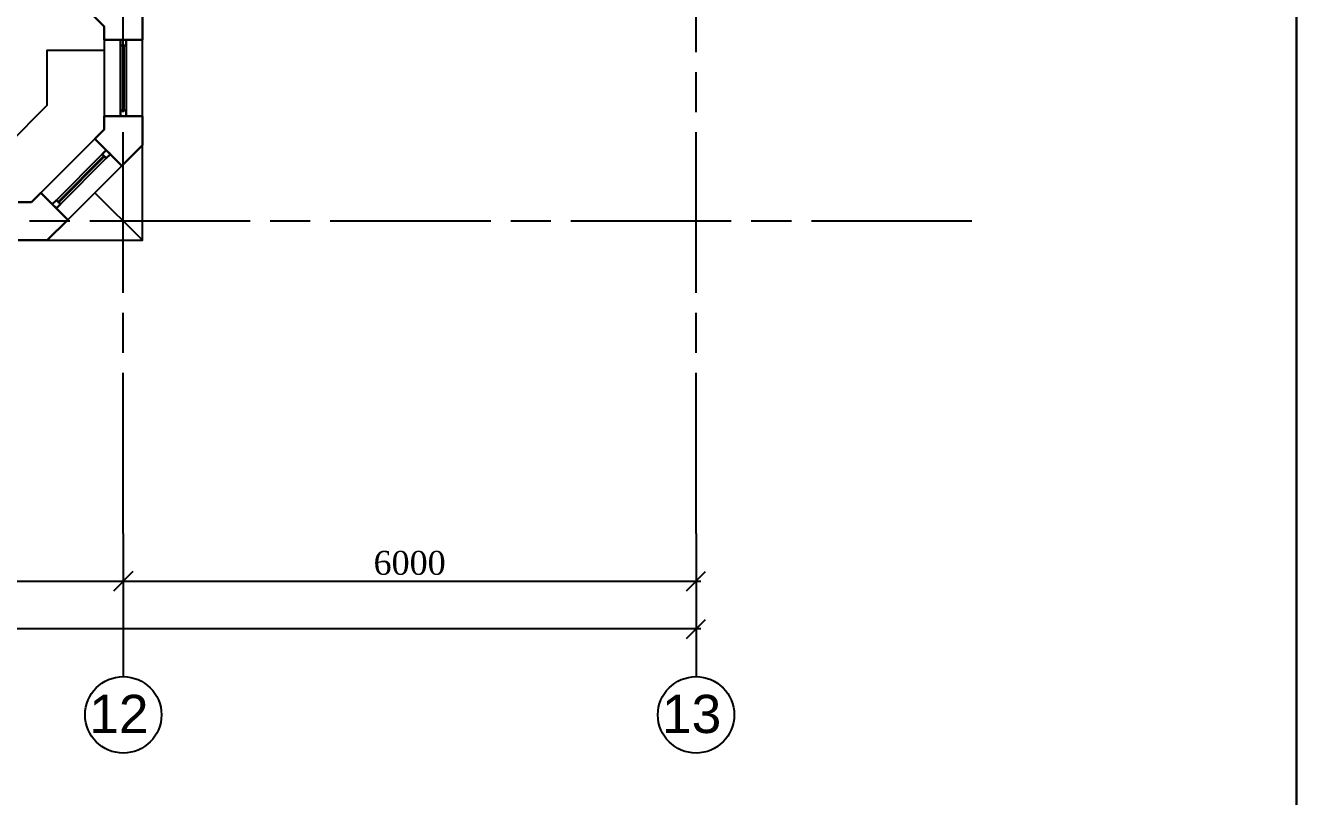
# Model space of a CAD drawing. Header units: inches. Extents: x 2870606 to 3671143, y -733551 to -473558.
# Drawn here: x 3505327 to 3518643, y -527448 to -519373 of the extents above; entities that cross this region are included whole.
import ezdxf

# ---------------------------------------------------------------- set-up
doc = ezdxf.new("R2010")
doc.units = ezdxf.units.IN
doc.header["$MEASUREMENT"] = 0
doc.linetypes.add('ACAD_ISO08W100', pattern=[36, 24, -3, 6, -3])
doc.layers.add('A_Windows', color=160, linetype='Continuous')
doc.styles.add('J~stule', font='dutch.ttf')
doc.styles.add('стиль3', font='arial.ttf', dxfattribs={"height": 250})
doc.dimstyles.new('J~style', dxfattribs={"dimscale": 100, "dimtxt": 2.5, "dimasz": 2, "dimexe": 0.55, "dimexo": 0.725, "dimtad": 1, "dimdec": 0, "dimdsep": 46, "dimtxsty": 'J~stule', "dimblk": 'OBLIQUE', "dimcen": 2, "dimdle": 0.5, "dimadec": 0, "dimazin": 0, "dimtfac": 1, "dimtdec": 0, "dimtmove": 0, "dimatfit": 3, "dimfxl": 1, "dimarcsym": 0})

# ---------------------------------------------------------------- blocks, each defined once
blk = doc.blocks.new('*U82')
at = {"color": 7, "lineweight": 30}
for points in [[(0, 60), (60, 60), (60, 0), (0, 0)], [(800, 60), (740, 60), (740, 0), (800, 0)]]:
    blk.add_lwpolyline(points, close=True, dxfattribs=at)
at = {"color": 4, "lineweight": 25}
for points in [[(60, 60), (740, 60), (740, 0), (60, 0)], [(60, 35), (740, 35), (740, 25), (60, 25)]]:
    blk.add_lwpolyline(points, close=True, dxfattribs=at)
blk = doc.blocks.new('_Oblique')
at = {"color": 0, "linetype": 'ByBlock', "lineweight": -2}
blk.add_line((-0.5, -0.5), (0.5, 0.5), dxfattribs=at)
blk = doc.blocks.new('*D913')
at = {"color": 0, "lineweight": -2, "transparency": 16777216}
for p, q in [((3503352, -524765), (3503352, -525247)), ((3506352, -524765), (3506352, -525247)), ((3503302, -525192), (3506402, -525192))]:
    blk.add_line(p, q, dxfattribs=at)
at = {"layer": 'Defpoints', "color": 0, "lineweight": 35, "transparency": 16777216}
for p in [(3503352, -524692), (3506352, -524692), (3506352, -525192)]:
    blk.add_point(p, dxfattribs=at)
at = {"color": 0, "lineweight": -2, "transparency": 16777216, "xscale": 200, "yscale": 200, "zscale": 200, "rotation": 180}
blk.add_blockref('_Oblique', (3503352, -525192), dxfattribs=at)
at = {"color": 0, "lineweight": -2, "transparency": 16777216, "xscale": 200, "yscale": 200, "zscale": 200}
blk.add_blockref('_Oblique', (3506352, -525192), dxfattribs=at)
at = {"color": 0, "transparency": 16777216, "insert": (3504852, -525002), "char_height": 250, "attachment_point": 5, "style": 'J~stule'}
blk.add_mtext('3000', dxfattribs=at)
blk = doc.blocks.new('*D914')
at = {"color": 0, "lineweight": -2, "transparency": 16777216}
for p, q in [((3506352, -524765), (3506352, -525247)), ((3512352, -524765), (3512352, -525247)), ((3506302, -525192), (3512402, -525192))]:
    blk.add_line(p, q, dxfattribs=at)
at = {"layer": 'Defpoints', "color": 0, "lineweight": 35, "transparency": 16777216}
for p in [(3506352, -524692), (3512352, -524692), (3512352, -525192)]:
    blk.add_point(p, dxfattribs=at)
at = {"color": 0, "lineweight": -2, "transparency": 16777216, "xscale": 200, "yscale": 200, "zscale": 200, "rotation": 180}
blk.add_blockref('_Oblique', (3506352, -525192), dxfattribs=at)
at = {"color": 0, "lineweight": -2, "transparency": 16777216, "xscale": 200, "yscale": 200, "zscale": 200}
blk.add_blockref('_Oblique', (3512352, -525192), dxfattribs=at)
at = {"color": 0, "transparency": 16777216, "insert": (3509352, -525002), "char_height": 250, "attachment_point": 5, "style": 'J~stule'}
blk.add_mtext('6000', dxfattribs=at)
blk = doc.blocks.new('*D915')
at = {"color": 0, "lineweight": -2, "transparency": 16777216}
for p, q in [((3452352, -524765), (3452352, -525747)), ((3512352, -524765), (3512352, -525747)), ((3512402, -525692), (3452302, -525692))]:
    blk.add_line(p, q, dxfattribs=at)
at = {"layer": 'Defpoints', "color": 0, "lineweight": 35, "transparency": 16777216}
for p in [(3452352, -524692), (3512352, -524692), (3452352, -525692)]:
    blk.add_point(p, dxfattribs=at)
at = {"color": 0, "lineweight": -2, "transparency": 16777216, "xscale": 200, "yscale": 200, "zscale": 200, "rotation": 180}
blk.add_blockref('_Oblique', (3452352, -525692), dxfattribs=at)
at = {"color": 0, "lineweight": -2, "transparency": 16777216, "xscale": 200, "yscale": 200, "zscale": 200}
blk.add_blockref('_Oblique', (3512352, -525692), dxfattribs=at)
at = {"color": 0, "transparency": 16777216, "insert": (3482352, -525502), "char_height": 250, "attachment_point": 5, "style": 'J~stule'}
blk.add_mtext('60000', dxfattribs=at)

msp = doc.modelspace()

# ---------------------------------------------------------------- linework, layer by layer
at = {"color": 252, "linetype": 'ACAD_ISO08W100', "ltscale": 70}
for p, q in [((3506352.3, -524692.02), (3506352.3, -496403.85)), ((3512352.3, -524692.02), (3512352.3, -496403.85)), ((3515241.22, -521423.13), (3449347.53, -521423.13))]:
    msp.add_line(p, q, dxfattribs=at)
at = {"lineweight": 30}
for p, q in [((3506152.3, -519523.13), (3506552.3, -519523.13)), ((3506152.3, -520323.13), (3506552.3, -520323.13)), ((3506054.38, -520559.53), (3506337.22, -520842.37)), ((3505488.7, -521125.21), (3505771.54, -521408.05))]:
    msp.add_line(p, q, dxfattribs=at)
for p, q in [((3506152.3, -519523.13), (3506152.3, -520323.13)), ((3506552.3, -520323.13), (3506552.3, -519523.13)), ((3505552.3, -519633.18), (3506152.3, -519633.18)), ((3505488.7, -521125.21), (3506054.38, -520559.53)), ((3506337.22, -520842.37), (3505771.54, -521408.05)), ((3506552.3, -521623.13), (3506054.38, -521125.21))]:
    msp.add_line(p, q)
at = {"linetype": 'Continuous'}
for p, q in [((3506352.3, -524692.02), (3506352.3, -526192.02)), ((3512352.3, -524692.02), (3512352.3, -526192.02))]:
    msp.add_line(p, q, dxfattribs=at)
at = {"lineweight": 30}
msp.add_lwpolyline([(3446143.15, -545403.23), (3446143.15, -492403.23), (3518643.15, -492403.23), (3518643.15, -545403.23)], close=True, dxfattribs=at)
for points in [[(3506152.3, -519523.13), (3506152.3, -519384.65), (3505752.3, -518984.65), (3505752.3, -518223.13)], [(3506552.3, -519523.13), (3506552.3, -519218.97), (3506152.3, -518818.97)], [(3506054.38, -520559.53), (3506152.3, -520461.61), (3506152.3, -520323.13)], [(3506337.22, -520842.37), (3506552.3, -520627.29), (3506552.3, -520323.13)], [(3505252.3, -521223.13), (3505390.78, -521223.13), (3505488.7, -521125.21)], [(3505252.3, -521623.13), (3505556.46, -521623.13), (3505771.54, -521408.05)]]:
    msp.add_lwpolyline(points, dxfattribs=at)
for points in [[(3506552.3, -519523.13), (3506552.3, -518623.13)], [(3505552.3, -519633.18), (3505552.3, -520213.08), (3505142.25, -520623.13), (3504562.35, -520623.13), (3504152.3, -520213.08), (3504152.3, -519633.18)], [(3505556.46, -521623.13), (3506552.3, -521623.13), (3506552.3, -520323.13)]]:
    msp.add_lwpolyline(points)
at = {"linetype": 'Continuous'}
for centre in [(3506352.3, -526592.02), (3512352.3, -526592.02)]:
    msp.add_circle(centre, 400, dxfattribs=at)

# ---------------------------------------------------------------- block references
at = {"layer": 'A_Windows', "color": 5, "lineweight": 30, "rotation": 90.00001539297519}
msp.add_blockref('*U82', (3506382.3, -520323.13), dxfattribs=at)
at = {"layer": 'A_Windows', "color": 5, "lineweight": 30, "xscale": -1, "rotation": 44.99998460701568}
msp.add_blockref('*U82', (3506217.02, -520722.16), dxfattribs=at)

# ---------------------------------------------------------------- texts
at = {"linetype": 'Continuous', "char_height": 400, "attachment_point": 2, "style": 'стиль3'}
for s, insert in [('12', (3506306.02, -526382.35)), ('13', (3512306.02, -526382.35))]:
    msp.add_mtext(s, dxfattribs=dict(at, insert=insert))

# ---------------------------------------------------------------- dimensions: what is measured, and where the dimension line sits
for base, p1, p2, picture, middle in [((3452352.3, -525692.02), (3512352.3, -524692.02), (3452352.3, -524692.02), '*D915', (3482352.3, -525502.01)), ((3506352.3, -525192.02), (3503352.3, -524692.02), (3506352.3, -524692.02), '*D913', (3504852.3, -525002.01)), ((3512352.3, -525192.02), (3506352.3, -524692.02), (3512352.3, -524692.02), '*D914', (3509352.3, -525002.01))]:
    dim = msp.add_linear_dim(base=base, p1=p1, p2=p2, dimstyle='J~style', override={"dimdec": 1, "dimtdec": 1})
    dim.commit()
    dim.dimension.update_dxf_attribs({"geometry": picture, "text_midpoint": middle})

doc.saveas('drawing.dxf')
